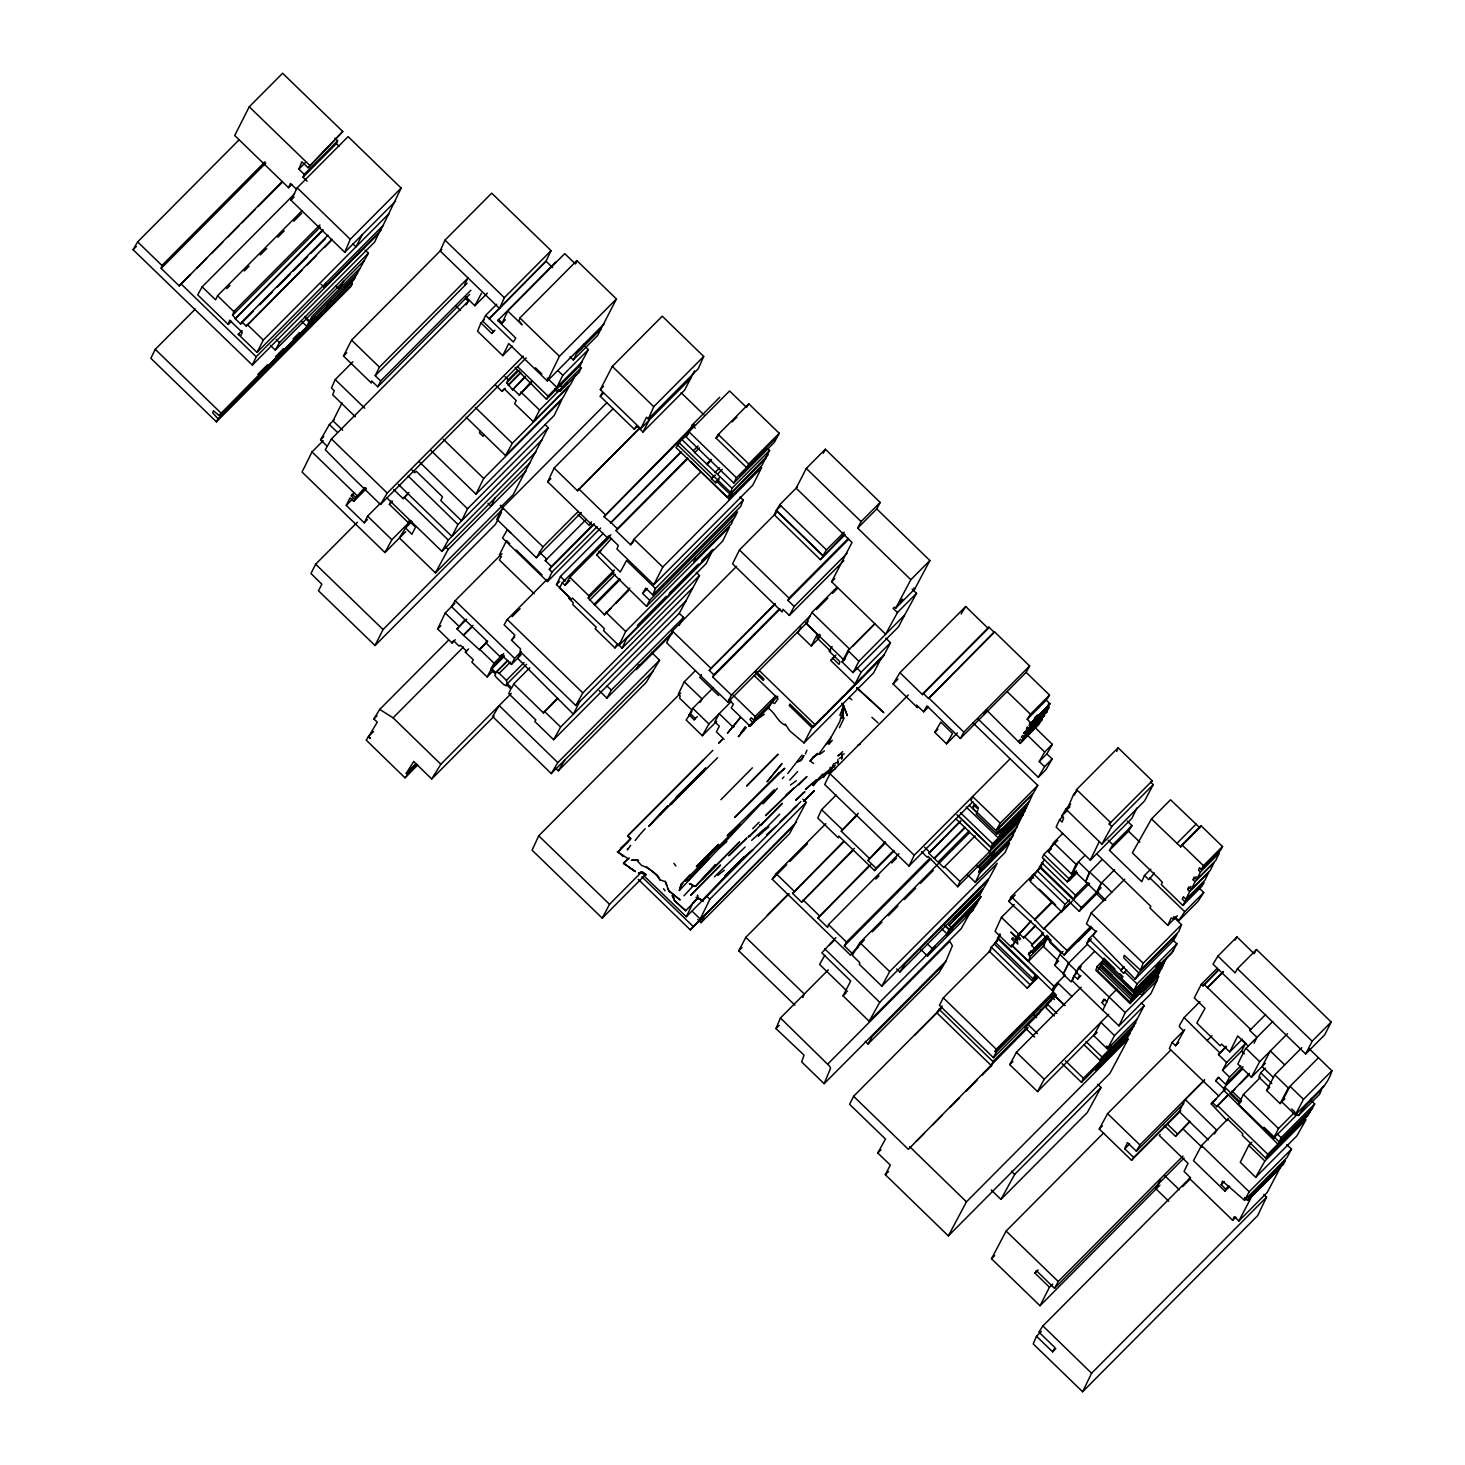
<?xml version="1.0" encoding="UTF-8"?>
<svg xmlns="http://www.w3.org/2000/svg" width="1465" height="1465" viewBox="0 0 1465 1465"><rect width="100%" height="100%" fill="white"/><g stroke="black" fill="none" stroke-linecap="round" stroke-linejoin="round"><path stroke-width="1.5" d="M1070.036 902.843L1043.648 928.902L1034.638 919.288L1052.273 901.543L1055.661 904.912M837.962 764.052L837.925 759.383M253.408 311.184L240.645 324.021L235.206 318.711L322.978 229.675M529.799 667.747L513.684 683.935L511.706 688.001L507.275 683.752L506.432 680.346L499.217 673.332L496.58 671.702L495.774 672.765L491.251 668.37L494.035 663.26L503.704 653.537M1026.599 1027.698L992.94 1061.557L991.457 1065.733L936.703 1012.7L942.123 1005.887M842.943 716.66L841.862 718.161L842.979 716.825L842.338 709.17M700.05 899.034L702.486 900.481L744.513 856.75L702.559 899.986L703.072 901.012L697.486 897.532M828.897 772.018L829.849 769.931L831.534 770.187L830.985 767.147L831.241 769.235L828.897 772.018L817.049 781.138L813.386 785.753L812.526 784.984L822.762 774.069M800.897 627.148L797.821 633.008L811.244 645.973L817.378 634.198L805.475 622.735M736.547 566.369L672.343 630.976L666.685 642.787L727.867 702.174L808.131 621.435M714.645 475.429L711.404 478.67L715.781 482.791L719.352 477.59M928.554 698.512L994.314 632.367L988.912 627.13L923.151 693.275L928.554 698.512L994.424 631.708L1029.62 665.971L1026.141 672.343L960.362 738.506L926.924 705.892L923.664 711.825L916.596 705.086L917.456 707.65L893.101 683.935L899.931 672.673L965.691 606.51L988.234 628.448L922.474 694.611L899.931 672.673M1030.334 922.089L1017.845 935.439L1020.464 938.772L1019.658 939.834L1016.985 937.27L1017.79 944.101L1015.117 941.537L1012.425 945.95L1028.412 961.26L1030.353 956.279L1028.54 954.502L1028.906 952.561L1029.712 953.275L1030.756 950.913L1032.514 952.543L1048.592 936.355M844.133 717.942L839.482 727.666M986.33 709.793L1020.226 743.451L1018.962 741.015L1020.373 739.331L1022.112 740.96L1023.193 738.671L1021.416 736.987L1022.808 735.302L1024.548 736.932L1025.592 734.588L1023.852 732.94L1028.137 730.76L1026.397 729.131L1027.111 727.006L1028.888 728.709L1030.005 726.494L1029.51 722.904L1030.444 723.82L1049.947 703.768L1046.285 700.16L1049.526 695.069L1026.141 672.343M1029.016 725.431L1048.061 706.258L1048.574 703.731L1049.489 704.647M627.624 848.601L627.35 849.901L630.664 845.323M709.738 857.666L688.092 880.282L684.759 880.85L740.283 824.465L727.208 835.673L774.271 789.745L679.394 890.464L681.353 883.981L690.143 874.697M610.868 608.396L604.477 614.824L588.271 598.196L588.802 595.742L614.384 570.013M842.467 755.629L841.716 759.053L841.844 754.42L844.334 753.871M841.533 715.103L839.775 721.677L831.351 736.767L819.173 753.559L812.782 757.442L810.09 760.976L813.551 763.448M679.394 890.464L681.353 883.981M190.487 274.578L179.206 285.913L161.168 268.37L161.937 265.476L264.982 161.791M633.741 541.556L630.554 544.779L616.142 530.751L616.454 529.597L687.524 458.051M1017.479 938.332L1011.29 947.104L995.083 931.392L1001.419 917.383L1014.165 904.564M1032.514 952.543L1034.345 948.221L1047.219 935.256M1103.676 1132.903L1006.125 1231.04L991.512 1258.746L1040.022 1305.755L1049.453 1287.259L1052.657 1284.036M1056.521 994.753L1047.274 1004.056L1046.175 1008.048L1054.342 1015.977M410.951 520.533L391.869 539.724L384.929 552.561L302.046 472.023L312.008 451.916L323.142 440.709M898.997 853.656L828.476 924.616L827.67 927.437L817.873 918.024L869.093 865.778M1111.001 1045.296L1109.811 1049.16L1106.606 1046.028M1098.475 1065.33L1095.49 1070.036L1127.116 1038.209L1144.22 1005.668L1141.198 1002.719M1256.512 949.521L1237.449 968.695L1235.087 972.87L1217.909 956.096L1236.954 936.922L1254.15 953.697L1256.512 949.521L1331.191 1022.002L1324.708 1034.821L1305.645 1053.994L1213.02 964.153L1217.909 956.096M728.691 699.538L733.416 704.152L731.273 707.87L750.172 726.201L752.607 722.172L749.915 719.553L751.234 717.74L753.907 720.304L755.116 716.513L775.791 695.71M1103.2 960.344L1097.065 966.534L1095.857 970.306L1130.046 1003.507L1157.68 975.708L1166.818 957.506M570.05 356.764L573.328 359.932L597.72 335.393L616.435 298.97L576.862 260.605L519.874 317.942L519.013 320.634L522.071 324.845L507.732 310.965L564.721 253.646L575.452 263.975M576.001 263.297L576.862 260.605M1130.925 999.46L1098.622 968.164L1097.779 970.929L1130.064 1002.152L1130.925 999.46L1160.481 969.738M1151.472 818.953L1180.698 846.88L1199.762 827.688L1170.535 799.762L1151.472 818.953L1132.372 852.85L1158.467 878.194L1162.441 882.406L1161.251 884.494L1182.841 905.443L1184.965 901.653L1182.328 899.18L1183.335 896.745L1185.972 899.235L1189.653 891.489L1187.767 889.585L1188.683 886.948L1191.301 889.438L1195.019 881.747L1193.151 879.842L1194.012 877.15L1196.649 879.641L1215.712 860.468L1219.466 852.85L1200.403 872.023L1196.649 879.641M294.648 193.783L202.152 286.847L197.702 294.868L228.247 324.461L229.639 320.157L242.256 332.409L240.791 335.705L238.227 334.221L257.016 352.351L383.006 225.592L401.154 188.088L348.102 136.611L297.212 187.813L290.931 200.174L344.769 252.291L395.66 201.09M740.063 476.345L767.697 448.528L769.583 450.433L732.024 488.211L730.632 492.515L678.643 442.247L691.736 427.505M680.456 441.386L676.024 447.558L728.764 498.759L761.928 465.394L769.583 450.433M1077.086 972.778L1073.9 975.965L1072.325 980.781L1118.949 1025.885L1150.776 993.856L1157.039 980.579L1158.54 976.496L1157.68 975.708M235.261 317.923L232.569 315.305L233.814 311.587L319.938 224.951M774.399 698.86L768.081 708.181C775.296 712.631 777.201 721.274 784.91 725.12L785.258 724.021L789.617 730.76L803.992 742.938L873.561 672.948L881.509 657.693M990.01 853.033L993.05 855.945L994.662 851.202M991.219 857.318L992.19 858.307L1010.667 839.701L1032.807 794.122L1000.009 827.102L996.804 834.043L976.184 814.082L977.796 810.639M441.771 249.361L351.545 340.118L343.488 356.032L371.341 383.006L371.616 380.918L377.805 386.797L380.662 380.973L375.223 375.663L379.435 367.166L468.031 278.02M467.189 279.375L464.552 284.778M1331.191 1022.002L1312.146 1041.194L1305.645 1053.994M831.351 736.767L829.41 742.114L825.601 744.733M520.881 372.202L508.483 384.672L512.512 389.873L525.276 376.395M465.119 619.548L457.007 628.943L463.325 635.096L479.403 649.691L487.644 641.066M613.176 408.643L554.136 468.031L547.69 481.82L592.757 525.624L593.435 524.305L607.664 537.966L608.433 535.915L618.34 545.548L616.948 548.99L653.811 584.736L752.735 485.226L761.69 467.536L662.766 567.065L653.811 584.736M695.49 557.194L693.806 561.809L731.548 523.829L733.232 519.233M874.697 623.742L847.997 650.606L842.082 661.942L852.996 672.618L898.539 626.8L904.454 615.465M955.125 916.412L954.374 918.463L982.191 890.464L988.49 879.879L905.37 963.494L899.84 972.027L896.708 968.988M967.285 874.623L975.342 882.406L979.627 873.195L978.657 872.206L979.975 868.635L992.501 856.036M1094.483 951.499L1078.57 967.504L1076.445 972.156L1079.577 975.58L1077.709 979.005L1073.9 975.965M1102.834 1010.301L1109.078 997.024L1117.044 989.022M1093.769 1035.645L1100.893 1022.295L1114.499 1035.59L1107.375 1048.94L1093.769 1035.645L1096.9 1032.495M1096.736 931.026L1088.77 939.028L1086.645 943.68L1121.476 976.331L1122.135 979.389L1133.8 990.651L1137.096 983.931L1125.413 972.595L1123.435 973.108L1120.725 970.489L1124.095 966.772M1158.54 976.496L1143.671 991.439L1142.169 995.541L1138.946 992.428M1228.146 1118.729L1201.52 1145.52L1193.499 1160.646L1224.96 1191.155L1225.711 1189.122L1221.206 1184.727L1222.524 1181.138L1244.536 1200.293L1286.856 1157.716L1291.489 1149.183L1286.709 1144.568M1070.64 804.267L1065.842 809.083L1101.881 844.133L1111.734 826.443L1109.133 824.026L1152.223 780.827L1118.106 747.754L1076.555 789.562L1074.449 795.129L1073.625 794.415L1076.83 791.192M1116.696 751.472L1118.106 747.754M995.944 830.637L1000.247 823.202L972.577 796.557L971.039 800.586L978.29 807.673L978.144 809.174L973.749 804.981L972.577 807.984L995.944 830.637L1033.503 792.858L1037.788 785.423L1010.136 758.797L914.252 855.249L908.978 866.035L824.703 784.526L829.977 773.74L908.282 694.978M1003.653 830.948L1005.008 827.432M1133.983 996.2L1132.262 998.104L1099.959 966.827L1101.863 962.12L1134.13 993.343L1133.123 995.76L1100.801 964.464L1111.953 974.957M1124.735 879.22L1091.205 912.951L1086.462 923.902L1095.582 931.117L1093.055 935.86L1135.137 979.133L1138.726 972.943L1123.71 957.78L1124.223 955.253L1140.466 970.178L1143.194 963.219L1181.523 924.671L1173.392 916.815M1181.523 924.671L1178.776 931.63L1140.466 970.178M1059.891 954.466L1054.617 965.252L1063.498 973.767L1068.772 962.981L1059.891 954.466L1063.004 951.353M1154.42 872.902L1148.871 879.678L1144.458 875.502L1150.812 869.111M690.693 428.549L692.084 425.106L719.718 397.29M611.583 538.388L596.658 554.96L613.579 572.101L612.809 573.236L646.541 606.4L649.691 600.247L642.586 593.453L645.699 588.088L652.804 594.9L655.386 588.509L743.249 500.114L740.045 497.001M743.249 500.114L740.667 506.487L652.804 594.9M1089.356 872.444L1085.583 881.765L1073.955 870.576L1078.496 861.841L1089.356 872.444L1101.936 859.79M307.101 181.202L303.035 177.228L304.262 174.353L298.86 169.116L301.863 161.791L308.071 167.743L342.773 131.52L282.617 73.25L249.251 106.799L234.693 135.513L288.568 187.703L291.755 184.498M321.036 284.265L324.223 287.341L326.017 282.928M239.088 139.853L137.637 241.89L133.095 249.709L252.346 365.06L256.192 356.728L378.556 233.613L383.006 225.592M580.634 349.512L584.096 343.982M1242.375 1069.23L1224.667 1087.048L1223.458 1089.997L1277.883 1144.11L1280.575 1140.557M484.128 319.755L480.959 322.941L477.553 331.236L502.733 355.647L512.237 346.088M1044.618 859.296L1039.857 866.346L1073.845 899.144L1089.575 883.322M1073.845 899.144L1075.457 895.243L1088.037 882.589M836.112 795.056L821.609 809.669L817.763 818.001L838.365 837.888L838.786 836.094L874.55 870.576L876.033 868.177L867.994 860.468L885.135 841.807M805.384 753.926L806.94 750.19M780.442 1017.992L775.956 1028.576L804.029 1055.111L801.648 1061.905L824.136 1083.697L830.6 1068.205L829.52 1066.099L780.442 1017.992L828.366 969.793M865.302 1041.34L868.031 1044.032L939.138 972.504L945.932 961.168L952.397 945.676L949.723 941.354L827.926 1063.883M344.769 252.291L350.263 239.271L401.154 188.088M554.631 388.921L557.707 391.887L558.421 389.763L560.161 391.411L561.992 387.071L581.056 367.898L579.316 366.268L588.344 349.641L585.158 346.527M581.056 367.898L579.224 372.22L560.161 391.411M780.808 505.865L776.157 510.534L774.326 514.874L820.308 559.612L845.122 534.67M997.573 940.731L991.256 947.104L989.424 951.444L1027.24 988.179L1038.319 977.027M1265.229 1068.205L1260.706 1072.765L1258.875 1077.105L1269.368 1087.305M1296.067 1113.235L1298.466 1115.543C1307.732 1099.501 1326.649 1089.96 1331.905 1070.769L1309.417 1048.958M1321.448 1089.923L1319.617 1094.263L1298.466 1115.543M802.765 997.555L804.267 994.021L745.813 937.325L789.177 893.705M921.412 851.641L927.235 857.263L928.187 856.476L957.707 886.728L959.941 881.436L1019.42 821.609M303.035 177.228L336.382 143.662L337.628 140.805L334.917 138.186M465.815 296.901L474.861 305.727L481.509 293.201M1041.304 1331.41L1036.487 1336.245L1033.21 1343.899L1082.598 1391.75L1257.593 1215.712L1266.547 1197.18L1263.801 1194.469M1170.718 1050.112L1107.577 1113.638L1099.263 1129.057L1131.548 1160.298L1133.69 1157.423L1124.735 1148.78L1127.427 1142.608L1136.382 1151.234L1183.738 1103.603M288.568 187.703L290.436 183.436L296.516 189.315M640.699 428.677L646.541 417.214L648.336 418.99L653.756 406.702L703.694 356.453L662.253 316.184L612.315 366.415L600.32 389.598L640.699 428.677L690.638 378.446L694.538 370.791M703.694 356.453L698.292 368.741L648.336 418.99M825.802 823.678L776.12 873.653L772.22 879.22L850.451 955.107L864.313 939.852M1102.138 963.128L1100.343 964.904L1133.416 996.768L1134.459 994.424M444.994 240.132L440.178 250.954L499.528 308.511L504.345 297.688L551.041 250.698L547.306 246.962L491.691 193.16L444.994 240.132L504.345 297.688M1184.764 1029.62L1172.073 1042.402L1169.345 1048.519L1218.825 1096.058M352.9 361.782L335.229 379.545L331.438 387.95L334.24 390.77L332.702 394.799L355.372 416.793M668.333 596.511L670.238 592.318M618.816 644.985L622.094 648.171L706.331 563.421L712.741 549.558L701.717 560.637M1264.039 1127.244L1279.238 1141.894L1281.143 1137.701L1314.691 1103.951L1311.102 1100.49M1224.722 1089.612L1211.225 1103.878L1227.029 1120.615L1227.67 1119.205L1242.833 1133.8L1242.228 1135.265L1265.705 1158.137L1267.793 1154.274L1310.095 1111.697L1314.691 1103.951M680.657 693.037L538.717 835.819L532.106 850.194L602.225 918.152L645.772 874.349M1057.748 840.452L1043.812 854.461L1042.311 857.703L1067.344 881.857L1076.647 872.517M1067.344 881.857L1068.846 878.615L1076.592 870.833M378.556 233.613L374.729 241.945L252.346 365.06M551.041 250.698L546.042 261.191L489.054 318.528L513.318 342.023L515.827 338.122L497.789 320.579L498.594 319.517L502.184 322.996L507.732 310.965M480.319 431.076L483.908 434.556L483.065 436.387L479.44 432.853L480.319 431.076L466.071 417.177M956.938 814.687L990.889 847.393L992.592 843.712L1025.189 810.914M978.657 872.206L1008.396 842.302L1009.367 843.291L1005.082 852.502L975.342 882.406M1062.748 816.463L1059.561 819.668L1056.137 827.047L1090.29 860.175L1131.841 818.386L1136.822 808.076M1065.073 904.399L1033.759 874.166L1030.316 881.545L1061.649 911.779L1065.073 904.399L1069.67 899.766M1096.974 854.077L1150.867 906.414L1149.879 907.97L1167.806 925.331L1171.231 917.951L1173.593 919.031L1175.186 916.852L1178.904 920.588L1197.967 901.415L1203.754 892.496L1200.201 889.108M1200 1001.602L1184.105 1017.589L1179.746 1024.896L1179.362 1026.764L1183.83 1031.085L1175.589 1045.735L1172.073 1042.402M1160.152 1134.533L1159.309 1135.522L1188.023 1163.338L1184.05 1171.396L1189.525 1176.761L1189.488 1178.483L1232.651 1220.308L1234.354 1216.628L1238.859 1221.004L1267.262 1192.437L1280.025 1168.136L1251.623 1196.704L1238.859 1221.004M622.094 648.171L626.599 638.52L710.836 553.752M302.065 210.704L217.553 295.729L215.611 299.867L202.152 286.847M839.848 715.341L843.639 705.965L841.826 703.09M1062.125 1063.627L1081.5 1082.397L1083.441 1078.258L1132.042 1029.364M195.248 309.115L155.253 349.348L150.84 358.284L216.435 421.865L218.029 418.825L212.663 412.8L213.432 410.749L219.036 415.547L353.431 280.364L368.356 253.244L365.096 250.094M681.28 452.026L611.07 522.657L603.965 516.706L694.392 424.52M776.322 512.878L739.44 549.961L732.573 563.787L782.109 611.931L783.024 609.294L789.342 615.447L794.195 606.473L787.914 600.394L788.994 598.105L848.29 538.442M954.429 919.599L955.51 917.31M981.129 892.753L948.826 925.532L979.133 895.042L982.191 890.464M1054.782 993.16L996.053 1052.236L993.453 1057.712L939.468 1005.32L943.295 997.848L990.908 949.943M1118.949 1025.885L1125.193 1012.608L1157.039 980.579M682.965 883.267L680.163 887.534M455.267 639.729L452.044 642.97L437.632 628.943L445.214 613.011L454.882 603.287M494.932 498.1L491.031 506.286L487.992 503.337M411.903 521.595L405.549 527.986L399.414 537.985L435.398 572.888L513.171 494.657L548.185 427.67L544.98 424.539M515.186 367.697L546.5 399.304L548.02 396.136L582.337 361.617M510.864 533.187L507.311 529.799L502.532 538.058L547.452 581.587L552.03 572.064L597.207 526.631M695.454 670.549L684.265 681.793L678.387 694.062L680.236 695.893L679.595 698.146L691.773 709.921M834.079 767.221L835.215 764.858M1001.584 829.245L1000.046 832.413L1028.064 804.23M1026.727 807.746L999.844 834.794L998.324 837.962L966.149 806.94M1055.148 993.984L1051.962 997.189L1050.716 1000.906M618.889 645.516L625.665 631.488L729.552 526.979L722.776 541.006L618.889 645.516L603.598 630.646L604.312 628.54L572.412 598.068L571.277 599.368L559.557 587.959L562.267 582.704L607.023 537.692M644.142 875.978L686.298 916.76L693.073 902.733L697.908 897.862M1021.16 817.983L991.42 847.905L989.681 851.531L955.967 818.917M1090.29 860.175L1099.263 841.643M1082.598 1391.75L1091.572 1373.218L1266.547 1197.18M1272.078 1173.923L1270.32 1177.53L1269.459 1176.761M1247.502 1200.421L1283.468 1164.309L1285.226 1160.683L1249.645 1196.704L1247.502 1200.421L1244.518 1197.546M502.733 355.647L508.721 343.597L547.324 380.992L559.429 356.306L616.435 298.97M569.61 597.317L556.499 584.608L560.436 576.478L603.36 533.297M979.133 895.042L980.909 896.745L979.407 899.071L948.899 929.744L946.939 933.809L942.032 929.066M920.093 948.771L927.528 956.059L972.705 910.607L979.407 899.071M1000.503 935.073L995.339 942.343L1033.081 978.95L1036.268 975.745M357.387 273.149L308.969 321.861L306.789 326.365L301.9 321.641M802.875 799.194L806.153 802.362L709.884 899.199L700.215 919.013L692.194 911.248M638.264 879.403L690.29 929.854L793.792 825.729L806.153 802.362M475.979 494.181L483.688 478.432L561.827 399.817L554.136 415.547L475.979 494.181L431.021 450.561M691.956 711.422L686.133 720.011L702.321 735.723L716.623 721.348M1087.396 944.229L1068.388 963.366L1063.114 974.152L1071.171 981.935L1076.482 971.222L1081.207 966.479M1146.949 977.411L1145.136 980.048L1171.817 953.202L1176.944 943.845L1173.447 940.585L1177.036 934.395L1138.726 972.943M638.923 664.579L636.396 669.67L672.417 633.429M548.185 427.67L467.555 508.794L461.585 520.844L440.8 500.591L442.448 496.781L416.243 471.236L414.741 472.701L411.866 469.899M606.876 402.71L502.55 507.659L496.781 519.269L536.373 557.707L581.33 512.494M579.609 701.68L573.401 714.188L517.713 658.463L521.046 651.815M503.905 656.705L491.013 669.67L495.536 674.065L494.859 675.383L496.342 677.398L503.557 684.411L506.121 685.895L506.322 684.54L510.809 688.861L508.74 693.641L535.805 719.956L534.743 721.403L553.624 739.733L679.247 613.359L699.483 575.544L696.278 572.412M1254.077 1043.172L1256.952 1037.367L1249.792 1030.426L1250.634 1029.437L1207.453 987.52L1223.33 971.551M308.071 167.743L342.773 131.52M342.041 402.912L333.013 420.876L342.627 430.234M357.405 522.181L315.653 564.208L310.965 573.511L321.861 584.205L318.491 590.78L375.022 645.516L495.5 524.323L501.506 512.347M367.422 519.617L364.236 522.822L346.271 505.407L350.043 497.862L353.669 501.396L366.397 488.596M364.236 522.822L367.569 516.156L380.296 503.356M405.549 527.986L411.94 534.285L415.511 527.18L409.083 520.826L408.149 522.529L389.342 504.326L391.009 500.993M496.727 304.244L485.647 315.396L482.754 321.165L493.504 331.566L491.746 333.416L480.959 322.941M375.022 645.516L383.043 629.547L503.52 508.355L500.316 505.242M512.896 388.848L519.251 395.074L531.649 381.065M588.344 349.641L562.816 375.333L556.792 387.309L547.232 378.062M573.328 359.932L576.441 353.724L600.833 329.185M748.78 403.809L746.564 407.398L729.552 390.972L688.953 431.809L686.279 437.138L733.782 483.084L774.399 442.247L779.252 433.274L748.78 403.809L718.271 434.482L716.055 438.072L746.564 467.591L748.743 463.947L779.252 433.274M604.477 614.824L629.785 588.051M733.782 483.084L736.474 477.755L777.073 436.918M727.867 702.174L731.438 695.069L810.09 615.941M922.474 694.611L923.151 693.275M988.234 628.448L988.912 627.13M964.593 827.56L934.066 858.27L928.81 853.308L960.014 821.261M1030.444 723.82L1049.947 703.768M941.61 1007.755L853.601 1096.296L849.59 1104.299L885.483 1139.056L877.755 1152.955L890.317 1165.133L885.318 1174.692L948.349 1235.911L1109.976 1073.296L1128.087 1039.198L1127.116 1038.209M1048.061 706.258L1049.068 707.32L1047.951 709.536L1028.888 728.709M1034.382 726.896L1052.328 744.367L1044.692 752.039L1039.216 761.562L1044.545 766.671L1038.3 777.329L977.814 718.766M1052.328 744.367L1046.852 753.889L1039.216 761.562M1028.119 1027.533L908.355 1149.329L853.601 1096.296M1014.293 941.537L1011.619 938.992L1012.755 937.692L1015.428 940.237L1016.106 938.058L1010.758 932.033L1016.472 937.032L1031.104 920.862M1033.081 978.95L1035.096 974.957L997.317 938.278M999.917 933.791L997.885 937.71L1051.962 990.303L1053.976 986.293L1065.311 974.884M1204.615 1079.815L1139.898 1144.934L1136.382 1151.234M542.197 439.72L457.959 524.488L451.898 536.391L398.352 484.402M802.124 755.061L787.785 773.483M1297.019 1114.645L1273.543 1138.25L1238.456 1104.207L1243.4 1094.52L1260.614 1077.196M1273.543 1138.25L1278.487 1128.563L1294.126 1112.814M831.589 581.733L852.007 542.471L796.154 488.193L806.281 468.434L825.344 449.242L880.172 502.422L876.766 508.941L857.703 528.114L910.827 579.719L895.701 608.176L894.694 607.133L893.064 608.323L897.459 612.517L885.611 634.18L831.589 581.733L834.775 578.547M1251.897 1142.206L1248.729 1145.392L1240.251 1162.258L1255.67 1177.329L1296.836 1135.906L1306.048 1119.626L1264.881 1161.049L1255.67 1177.329M257.016 352.351L263.315 340.063L389.324 213.304M501.964 553.66L455.194 600.705L451.513 606.675L486.563 640.663L485.867 642.842L500.334 656.924L501.506 654.837L511.413 664.469L514.581 658.334L521.027 651.833M823.312 453.198L825.344 449.242M1081.17 987.154L1016.435 1052.273L1009.733 1064.67L1037.531 1091.572L1096.699 1032.056M1090.949 926.319L1066.923 950.51L1064.396 955.253L1041.908 933.443L1042.366 932.564L1008.781 901.433L1011.271 896.635L1041.432 866.438M1085.089 855.212L1076.006 864.332L1071.501 873.982L1074.523 870.943M1101.277 883.12L1096.534 892.295L1085.73 881.82L1089.74 872.06L1101.277 883.12L1114.737 869.569M1217.177 968.347L1201.3 984.333L1194.286 997.885L1205.036 1008.305L1196.813 1023.01L1220.253 1045.809L1221.645 1044.124L1229.721 1051.925L1242.43 1039.125M1160.536 1179.764L1155.885 1188.793L1168.759 1201.19M362.313 234.638L355.958 246.871L352.735 243.739M885.831 638.154L890.482 642.695L861.127 672.234L855.011 684.009L830.765 660.495L835.819 655.111M803.992 742.938L811.94 727.684L789.305 705.599L789.836 704.006L813.386 726.988L882.956 656.998L890.482 642.695M1046.852 753.889L1052.181 758.998L1045.918 769.656L1038.3 777.329M852.996 672.618L858.893 661.283L904.674 615.007L916.522 593.325L912.127 589.15M857.703 528.114L861.109 521.595L880.172 502.422M794.909 1005.173L738.763 950.822L745.813 937.325M1229.721 1051.925L1237.742 1035.938L1248.217 1046.065M350.648 281.079L352.406 283.642L350.813 286.664L216.435 421.865M508.483 384.672L506.634 382.841L508.227 379.801L517.53 370.444M495.738 385.332L502.037 391.43L504.308 388.848L516.174 400.513L514.655 403.681L533.443 421.81L539.596 410.108L562.816 386.742M575.727 374.655L570.599 384.416L533.443 421.81M1144.458 875.502L1141.766 881.674L1109.463 850.378L1112.887 844.774L1131.951 825.601L1127.336 821.151M1109.463 850.378L1128.508 831.204L1131.951 825.601M848.748 651.009L844.005 660.019L806.208 623.357L811.885 612.462L836.826 587.373M697.761 919.489L701.039 922.675L705.159 914.893M793.792 825.729L789.672 833.512L701.039 922.675M948.349 1235.911L966.442 1201.813L1128.087 1039.198M1225.106 1089.868L1215.694 1080.804L1218.386 1077.251L1225.619 1084.32L1229.593 1077.123L1222.488 1070.311L1226.608 1062.528L1245.671 1043.355L1242.412 1040.187M1222.488 1070.311L1241.551 1051.138L1245.671 1043.355M1272.847 1021.38L1245.14 1049.251L1237.815 1063.956L1251.421 1077.269L1259.662 1061.704L1287.442 1033.741M1284.842 1098.823L1280.099 1103.603L1266.566 1090.436L1274.806 1074.87L1301.799 1047.695M1280.099 1103.603L1288.321 1088.037L1318.445 1057.748M1303.502 1099.336L1290.042 1086.316L1281.802 1101.881L1295.261 1114.902L1303.502 1099.336L1331.905 1070.769M895.701 608.176L914.746 589.003L929.89 560.527L876.766 508.941M731.438 695.069L712.649 676.94L713.803 674.779L779.618 608.579M568.695 598.251L573.2 602.646L572.87 604.66L596.218 627.24L595.138 628.668L614.952 647.933L617.113 643.922M731.621 701.131L708.913 723.985L702.321 735.723M881.838 986.183L889.658 971.588L997.171 863.434L989.333 878.048L881.838 986.183L859.314 964.318L859.845 962.725L852.612 955.638L853.253 953.385L859.9 942.636L938.516 863.544M1152.223 780.827L1150.684 782.218L1153.285 784.636L1144.531 800.952L1101.881 844.133M602.371 392.528L600.265 396.319L634.327 429.245L636.579 425.729L642.97 432.029L649.087 420.254M1310.095 1111.697L1308.025 1115.561L1265.705 1158.137M468.562 648.94L465.339 652.181L473.342 659.818L471.822 662.143L487.094 676.94L491.013 669.67M327.959 235.297L241.835 321.934L246.266 326.182L331.731 239.436M435.398 572.888L448.144 549.43L525.917 471.199M869.02 858.032L841.24 831.204L858.289 813.276M1104.518 1005.704L1102.01 1002.573L1103.859 999.148L1107.064 1001.877M1049.453 1287.259L1034.968 1273.103L1036.414 1270.649L1054.525 1288.339L1058.224 1281.509L1182.969 1156.032M1244.536 1200.293L1249.169 1191.759L1291.489 1149.183M960.362 738.506L963.86 732.115L1029.62 665.971M972.705 910.607L971.789 909.692L961.223 928.645L869.166 1021.251L843.034 995.852L850.707 980.964L821.847 952.873L835.819 937.618M1037.531 1091.572L1044.27 1079.247L1108.712 1014.421M1073.625 794.415L1066.758 810.017L1069.963 806.794M991.219 1189.965L1000.961 1199.396L1014.696 1174.381L1101.057 1087.506L1097.816 1084.375M1101.057 1087.506L1087.305 1112.539L1000.961 1199.396M553.624 739.733L560.637 727.025L686.243 600.668M505.535 455.578L512.311 443.309L569.5 385.789L562.725 398.041L505.535 455.578L483.908 434.556M599.148 690.583L606.895 698.109L611.344 690.088L683.587 617.406L679.247 613.359M679.137 625.427L683.587 617.406M801.227 760.372L803.937 755.482L800.751 760.445L797.528 761.837L800.751 760.445M386.614 497.606L441.954 551.408L448.272 540.036L536.153 451.641M547.178 579.298L507.238 619.494L504.088 624.786L514.819 635.114L511.56 640.205L520.588 648.977L519.965 651.302L575.8 705.526L582.832 692.89L699.483 575.544M813.386 726.988L884.366 654.47M851.495 952.744L844.353 945.877L846.477 942.087L929.817 858.252M869.166 1021.251L879.714 1002.316L935.274 946.427M868.031 1044.032L872.261 1036.451L943.35 964.922M981.532 862.757L979.407 866.548L1015.062 830.692M1043.007 863.178L1037.183 870.723L1079.265 911.358L1098.567 891.947M1019.072 933.425L1023.614 937.875L1035.59 925.276M1034.345 948.221L1031.561 945.456L1032.276 944.193L1043.538 932.857M1079.265 911.358L1081.371 907.568L1101.112 887.698M1212.178 1102.229L1216.719 1106.698L1228.402 1094.392M728.764 498.759L732.775 491.617M629.987 838.969L618.669 851.275L630.06 839.72L630.737 838.401L627.643 836.094L628.979 834.427L703.511 759.877M1204.34 1080.328L1185.222 1099.537L1179.252 1111.587L1208.314 1139.88M1203.754 892.496L1184.709 911.688L1178.904 920.588M415.877 763.65L406.263 773.3L413.716 761.489L431.717 778.977L494.163 716.147M1083.77 1044.508L1100.105 1060.367L1102.01 1057.016L1135.924 1022.881M270.402 345.392L275.274 350.117L279.522 342.609L368.356 253.244M469.166 300.362L331.438 438.932L325.303 449.773L351.71 476.583L380.46 504.473L526.21 357.863M466.255 304.866L468.306 301.241L465.266 298.311M240.645 324.021L241.835 321.934M353.669 501.396L354.896 499.382L351.307 495.903L352.278 494.273L355.812 497.679L364.95 487.589M701.424 674.651L699.849 677.434L718.637 695.564M1036.487 1336.245L1052.621 1351.829L1054.983 1347.653L1038.85 1332.088L1042.915 1325.935L1190.605 1177.366M713.4 687.561L692.762 708.346L689.905 713.327L695.271 718.491L694.135 719.791L688.77 714.627M700.197 702.266L702.101 698.952L684.265 681.793M824.795 955.308L819.576 964.464L847.411 991.439M326.988 446.074L320.579 439.848L329.387 424.52L334.185 419.704M1201.41 869.606L1203.443 865.669L1181.925 844.847L1200.989 825.674L1222.616 846.697L1220.473 850.414L1201.41 869.606L1199.524 867.701L1198.516 870.118L1200.403 872.023M1280.465 1167.239L1282.626 1163.521L1283.468 1164.309M591.494 521.888L589.37 525.532L578.034 514.545M1071.501 873.982L1048.354 851.751L1053.61 842.668L1062.674 833.53M343.707 281.28L339.147 289.099L335.961 285.986M934.817 732.372L940.805 722.099L952.525 733.489L946.573 743.835L934.817 732.372L937.911 729.259M1059.561 819.668L1062.143 822.085L1063.608 817.928L1061.777 816.097L1065.842 809.083M1039.765 723.472L1020.226 743.451M1130.046 1003.507L1131.969 1000.229M1201.3 984.333L1203.003 985.908L1218.257 969.885M380.46 504.473L387.236 493.082L523.353 356.123M830.747 651.229L817.287 638.209L819.613 634.29M562.267 582.704L564.996 585.396L569.848 577.265L609.806 537.069M511.303 693.385L440.837 764.254L431.717 778.977M630.554 544.779L633.997 539.175L701.003 471.748M557.799 762.624L499.18 705.581L492.625 716.55L551.261 773.575L557.799 762.624L659.58 660.221L651.449 652.31M555.089 767.66L558.293 770.791L646.175 682.379L659.58 660.221M1029.73 879.897L1041.56 866.548M797.473 486.856L779.746 504.693L776.358 510.351L823.055 555.583L826.443 549.924L844.188 532.088M1139.77 985.853L1141.473 983.015M835.599 768.466L828.311 773.63L830.856 770.553M1180.698 846.88L1181.925 844.847M1199.762 827.688L1200.989 825.674M1235.013 940.145L1236.954 936.922M961.132 614.036L965.691 606.51M1214.485 1133.947L1216.756 1130.193L1185.222 1099.537M536.373 557.707L542.984 546.885L578.309 511.358M558.293 770.791L565.179 759.584M373.575 731.493L368.447 736.565L370.26 738.342L368.777 736.327L377.274 722.153L373.831 718.967L379.728 709.408L448.583 640.15M368.447 736.565L366.232 740.155L404.963 777.805L417.781 764.931M404.963 777.805L416.793 764.565M1309.454 1102.01L1311.669 1098.42M833.64 765.719L831.937 768.447L833.438 763.961L837.87 762.093M1239.628 1102.98L1230.16 1093.806L1249.48 1073.351M927.528 956.059L932.253 948.569L977.43 903.136M1106.514 1055.056L1108.492 1051.925M740.283 717.667L727.464 733.214L740.228 717.905M690.418 461.493L727.244 497.184L768.191 454.736M1030.884 722.941L1027.221 719.333L1030.481 714.242L1049.526 695.069M996.053 1052.236L995.101 1051.247L996.347 1049.306L1053.481 991.823M1226.608 1062.528L1218.477 1054.599L1226.077 1046.266M745.227 726.658L740.741 732.921M992.19 858.307L994.955 854.04M179.206 285.913L282.159 181.55M452.044 642.97L453.546 640.644L459.094 646.157L460.376 645.131L466.657 651.211L465.339 652.181M602.225 918.152L609.532 904.29L641.78 871.84M980.909 896.745L949.283 929.359L944.486 924.708M219.036 415.547L355.189 277.654M832.138 646.523L829.098 651.138L839.921 661.667L839.06 664.378L832.743 658.206M820.308 559.612L844.554 533.956M513.684 683.935L543.442 712.887L557.359 698.42M852.886 850.579L801.593 902.165L792.583 893.394L843.822 841.148M801.593 902.165L854.443 848.327M934.066 858.27L943.79 867.555L975.177 835.856M992.959 846.367L995.266 842.998M899.125 1009.422L901.707 1005.649M692.121 884.494L689.392 883.67L695.271 886.343L715.671 864.496L701.918 879.751L739.569 841.881L695.6 886.325L692.762 886.325L683.99 895.774M1027.24 988.179L1037.769 976.532M1164.199 1125.34L1175.498 1136.327L1189.8 1121.219M842.137 713.693L843.236 712.173L843.034 710.104L842.21 710.635M717.575 757.753L648.574 826.26L667.894 805.713L649.398 825.546M357.79 254.525L360.427 250.9M393.646 489.456L403.113 498.649L408.973 492.387M552.03 572.064L549.302 569.372L551.426 566.516L593.38 524.323M693.549 903.099L697.761 897.532L697.541 895.097L697.541 898.485L685.712 910.772L674.376 900.481L672.142 895.481L674.193 898.21M690.29 929.854L796.484 822.176M1034.656 1037.055L1024.969 1027.661L1051.174 1000.449M1038.703 1013.853L1041.102 1009.77M554.777 263.242L555.583 262.18L497.789 320.579M1071.171 878.029L1068.992 880.831L1077.068 872.719M829.849 769.931L831.058 768.393L829.868 767.861M635.169 840.471L638.886 835.911M713.803 674.779L709.28 670.402L710.946 668.351L775.15 603.763M997.061 940.622L994.296 944.046L1032.898 981.422L1034.803 977.228M744.202 729.716L738.287 736.712L746.271 727.556M1080.071 939.065L1078.13 941.427L1091.865 927.62M554.136 468.031L577.54 490.757L639.564 428.073M810.09 760.976L816.554 754.548M768.869 826.828L758.394 835.837L779.71 814.174M943.79 867.555L944.632 866.566L959.941 881.436M1168.338 1123.289L1167.495 1124.278L1177.329 1133.764M774.71 791.485L762.899 803.772L777.347 788.408M688.092 880.282L705.379 861.64M748.505 726.31L753.614 721.879M828.805 744.385L832.285 740.374M761.086 824.942L782.328 803.369L748.45 837.229M786.027 794.836L793.902 788.133L765.572 815.639L791.375 790.587M703.218 899.62L703.072 901.012L696.003 897.386M782.347 778.648L783.94 776.871M680.785 793.444L671.263 804.248L704.427 770.279L694.996 779.252L704.152 771.268M638.703 835.892L645.168 828.677M798.718 784.837L806.959 776.542L792.492 789.781M758.394 835.837L765.298 828.256M797.619 771.579L789.763 780.094M659.47 815.309L667.527 806.684M986.165 711.221L983.821 713.693L986.916 710.58M712.887 750.336L628.998 834.629L627.643 836.094L630.792 838.841M629.144 857.886L623.504 863.251L627.698 859.039M751.655 840.342L763.924 829.337M720.927 799.689L752.387 767.825M133.095 249.709L136.318 246.468M161.168 268.37L265.824 163.073M196.914 268.095L206.583 258.389M211.418 253.518L222.68 242.183M227.514 237.33L238.795 225.976M242 222.753L254.892 209.788M258.115 206.547L282.269 182.246M298.86 169.116L305.214 162.725M304.262 174.353L337.628 140.805M290.931 200.174L294.117 196.969M226.764 288.642L229.968 285.419M244.307 270.988L249.105 266.172M260.257 254.947L266.648 248.519M277.801 237.293L284.192 230.884M293.751 221.252L301.735 213.231M232.569 315.305L320.286 227.057M228.247 324.461L231.433 321.238M235.206 318.711L322.923 230.463M259.781 304.757L272.545 291.92M277.325 287.122L290.088 274.285M293.275 271.062L307.632 256.631M310.818 253.427L325.175 238.978M238.227 334.221L242.11 330.596M246.266 326.182L302.083 270.036M306.881 265.22L316.44 255.588M324.424 247.567L332.39 239.546M324.223 287.341L381.211 230.005M275.274 350.117L364.089 260.77M359.548 268.589L311.899 316.513L309.738 321.091L304.885 316.385M257.858 374.417L267.454 364.767M275.457 356.728L283.441 348.67M293.055 339.019L299.446 332.573M310.653 321.311L315.451 316.495M326.64 305.214L331.438 300.398M344.238 287.525L349.036 282.69M218.029 418.825L352.406 283.642M343.488 356.032L346.711 352.79M375.223 375.663L467.06 283.276M320.579 439.848L323.783 436.643M380.662 380.973L470.888 290.198M377.805 386.797L469.624 294.41M474.861 305.727L487.387 293.128M485.647 315.396L489.237 318.857L546.042 261.191L552.58 267.582M491.746 333.416L494.914 330.229M502.184 322.996L505.352 319.809M351.307 495.903L354.493 492.716M346.271 505.407L352.625 498.997M355.812 497.679L365.371 488.065M354.896 499.382L366.03 488.175M506.634 382.841L519.031 370.37M389.342 504.326L392.51 501.14M502.037 391.43L505.132 388.317M508.08 385.625L520.46 373.172M403.113 498.649L407.911 493.833M512.512 389.873L524.909 377.421M519.251 395.074L531.63 382.621M547.324 380.992L604.312 323.655M384.929 552.561L405.768 531.612M546.5 399.304L580.799 364.785M564.062 385.496L567.23 382.292M600.32 389.598L603.543 386.357M441.954 551.408L529.817 463.013M600.265 396.319L603.47 393.114M547.69 481.82L550.895 478.616M634.327 429.245L637.513 426.04M437.632 628.943L440.837 625.702M577.54 490.757L639.766 428.146M642.97 432.029L684.521 390.221L690.638 378.446M457.007 628.943L466.676 619.219M373.831 718.967L377.018 715.744M463.325 635.096L472.994 625.372M464.094 634.821L472.151 626.727M551.426 566.516L545.255 560.619L585.579 520.057M379.728 709.408L393.078 717.832L463.526 646.962M549.302 569.372L594.46 523.939M603.965 516.706L678.954 441.258M682.141 438.053L688.532 431.626M678.643 442.247L689.594 431.223M682.214 439.482L688.532 433.127M685.29 436.515L688.513 433.274M479.403 649.691L487.442 641.578M512.072 616.747L520.075 608.707M547.452 581.587L600.687 528.041M610.356 523.005L680.547 452.374M556.499 584.608L559.667 581.404M732.024 488.211L694.776 452.575L693.366 450.689L698.054 445.983M607.664 537.966L610.868 534.762M616.142 530.751L687.946 458.527M694.776 452.575L699.464 447.851M564.996 585.396L569.793 580.58M511.56 640.205L514.764 637M596.658 554.96L601.437 550.144M716.055 438.072L719.278 434.849M732.115 421.92L736.932 417.085M491.251 668.37L504.143 655.423M487.094 676.94L493.54 670.457M496.58 671.702L507.842 660.367M495.774 672.765L507.036 661.429M706.533 464.039L711.221 459.314M499.217 673.332L510.498 661.997M706.881 464.716L711.569 459.992M511.413 664.469L521.101 654.745M406.867 773.612L416.481 763.943M506.432 680.346L524.14 662.528M588.271 598.196L613.835 572.467M714.975 472.572L719.663 467.848M589.717 600.137L615.282 574.408M507.275 683.752L526.594 664.304M711.404 478.67L715.396 475.154M717.575 474.129L722.282 469.404M594.112 604.312L619.695 578.583M715.781 482.791L719.004 479.549M594.607 605.265L620.171 579.554M615.666 603.58L628.448 590.706M727.244 497.184L765.939 458.252M642.586 593.453L647.384 588.637M649.691 600.247L737.554 511.853L734.405 518.006L646.541 606.4M543.442 712.887L557.945 698.311M614.952 647.933L619.768 643.098M637.403 625.354L666.264 596.328M669.468 593.105L698.311 564.08M575.8 705.526L692.451 588.161M606.895 698.109L672.71 631.891M551.261 773.575L653.042 671.19M709.28 670.402L775.095 604.184M787.914 600.394L848.821 539.12M712.649 676.94L780.058 609.11M794.195 606.473L847.081 553.257M789.342 615.447L843.84 560.637M694.135 719.791L697.303 716.605M816.518 609.477L827.743 598.178M832.559 593.343L837.376 588.49M817.287 638.209L820.327 635.132M811.244 645.973L819.155 638.007M753.907 720.304L777.769 696.296M752.607 722.172L770.114 704.573M750.172 726.201L769.253 706.991M830.765 660.495L833.841 657.4M910.827 579.719L929.89 560.527M852.831 646.065L874.66 624.108M899.473 602.335L902.641 599.13M842.082 661.942L845.232 658.774M897.459 612.517L916.522 593.325M811.94 727.684L824.575 714.957M827.743 711.77L843.565 695.875M846.715 692.689L862.537 676.775M867.28 672.014L879.934 659.287M777.677 774.143L734.697 817.488L784.837 768.283L777.677 774.143L779.398 772.623M893.101 683.935L897.899 679.101M752.662 828.714L759.108 822.231M748.78 836.497L756.325 829.721M686.298 916.76L800.824 801.538M923.664 711.825L928.48 706.991M772.22 879.22L786.65 864.716M789.855 861.493L807.49 843.748M841.24 831.204L857.373 814.98M767.239 915.204L788.152 894.163M792.583 893.394L843.877 841.789M738.763 950.822L741.986 947.58M946.573 743.835L957.414 732.921M867.994 860.468L885.739 842.613M817.873 918.024L870.759 864.808M876.033 868.177L893.778 850.341M874.55 870.576L893.906 851.11M1027.221 719.333L1046.285 700.16M1034.272 718.125L1037.458 714.92M875.759 879.073L878.963 875.85M891.782 862.94L896.58 858.105M1034.327 721.128L1039.106 716.348M1023.852 732.94L1049.068 707.32M1026.342 732.537L1047.2 711.587L1045.461 709.939M1025.592 734.588L1044.655 715.414L1024.548 736.932M1023.193 738.671L1042.256 719.498L1020.72 742.645M829.776 944.888L834.537 940.091M908.978 866.035L972.888 801.721M972.577 807.984L975.708 804.834M928.81 853.308L960.948 820.968M844.353 945.877L930.916 858.82M934.89 858.142L965.435 827.414M938.516 861.676L969.061 830.948M939.248 863.105L969.793 832.376M775.956 1028.576L779.16 1025.353M872.334 931.795L881.948 922.108M888.358 915.662L897.972 905.993M904.399 899.547L915.607 888.266M920.423 883.413L933.242 870.521M850.451 955.107L858.472 947.049M1044.545 766.671L1052.181 758.998M1000.247 823.202L1037.788 785.423M996.804 834.043L1029.602 801.062M843.034 995.852L846.202 992.647M990.889 847.393L1023.486 814.613M957.707 886.728L1017.168 826.901M993.05 855.945L1013.432 835.435M979.627 873.195L1009.367 843.291M899.84 972.027L982.942 888.431M1061.777 816.097L1066.557 811.262M946.39 935.238L952.744 928.847M965.435 916.083L970.196 911.285M1048.354 851.751L1051.376 848.711M824.136 1083.697L945.932 961.168M1008.781 901.433L1015.19 894.987M1029.62 880.483L1032.825 877.26M1111.734 826.443L1153.285 784.636M914.673 1035.224L941.977 1007.755M1016.472 937.032L1019.658 933.828M1016.106 938.058L1019.292 934.853M1034.62 920.13L1052.255 902.403M1023.614 937.875L1034.876 926.539M1043.648 928.902L1061.264 911.175M1061.649 911.779L1072.398 900.975M1031.561 945.456L1042.842 934.121M1028.54 954.502L1040.992 941.94M1043.043 939.926L1046.248 936.684M1030.353 956.279L1048.061 938.461M1028.412 961.26L1044.508 945.072M1064.249 954.979L1091.498 927.565M1054.617 965.252L1057.712 962.139M1176.761 843.565L1196.118 824.081M877.755 1152.955L880.959 1149.732M1086.645 943.68L1091.425 938.864M1051.962 990.303L1058.243 983.986M995.101 1051.247L1053.811 992.171M993.453 1057.712L1050.606 1000.192M1024.969 1027.661L1039.088 1013.469M916.357 1141.29L924.36 1133.232M932.363 1125.175L941.958 1115.524M949.961 1107.467L959.575 1097.816M965.966 1091.37L977.173 1080.108M981.971 1075.273L991.585 1065.604M1077.709 979.005L1080.895 975.8M885.318 1174.692L888.523 1171.469M1099.959 966.827L1103.09 963.659M1203.443 865.669L1222.506 846.495M1193.151 879.842L1196.319 876.656M1009.733 1064.67L1012.919 1061.447M1195.019 881.747L1214.082 862.574L1210.365 870.265L1191.301 889.438M1187.767 889.585L1190.953 886.38M1189.653 891.489L1208.717 872.316L1205.036 880.062L1185.972 899.235M1184.965 901.653L1204.029 882.479L1201.904 886.27L1182.841 905.443M1120.725 970.489L1123.911 967.285M1167.806 925.331L1177.347 915.735M1123.435 973.108L1126.622 969.903M1102.01 1002.573L1105.196 999.368M1135.137 979.133L1173.447 940.585M1137.096 983.931L1176.944 943.845M1155.867 967.193L1160.591 962.45M1133.8 990.651L1173.63 950.565M1165.115 960.344L1136.144 989.498L1135.283 992.19L1102.999 960.967L1103.841 958.202L1114.92 968.969M1134.13 993.343L1164.254 963.036M1133.123 995.76L1163.247 965.472M1133.416 996.768L1162.203 967.816M1130.064 1002.152L1159.602 972.43M1114.499 1035.59L1144.22 1005.668M1107.375 1048.94L1137.115 1019.017M1100.105 1060.367L1134.038 1026.233M1081.5 1082.397L1130.119 1033.503M1203.003 985.908L1218.88 969.922M1203.955 984.26L1207.581 987.795L1223.476 971.826M1175.589 1045.735L1178.757 1042.549M1099.263 1129.057L1102.431 1125.889M1219.722 1052.657L1207.178 1040.553L1211.958 1035.755M991.512 1258.746L994.717 1255.542M1124.735 1148.78L1129.478 1144.019M1218.477 1054.599L1226.406 1046.614M1249.792 1030.426L1265.668 1014.439M1133.69 1157.423L1179.472 1111.367M1131.548 1160.298L1180.808 1110.745M1215.694 1080.804L1218.88 1077.599M1229.593 1077.123L1240.708 1065.934M1034.968 1273.103L1038.172 1269.88M1225.619 1084.32L1243.089 1066.74M1175.498 1136.327L1189.525 1122.208M1211.225 1103.878L1215.913 1099.135M1216.719 1106.698L1227.688 1095.655M1230.16 1093.806L1234.958 1088.971M1239.756 1084.155L1249.334 1074.523M1251.421 1077.269L1265.321 1063.279M1054.525 1288.339L1184.05 1158.028M1238.456 1104.207L1241.588 1101.057M1040.022 1305.755L1159.969 1185.112M1266.566 1090.436L1269.734 1087.25M1182.585 1186.687L1190.459 1178.757M1052.621 1351.829L1055.825 1348.587M1221.206 1184.727L1224.337 1181.577M1295.261 1114.902L1323.664 1086.334M1225.711 1189.122L1228.842 1185.954M1224.96 1191.155L1229.666 1186.43M1279.238 1141.894L1312.786 1108.144M1232.651 1220.308L1235.801 1217.14M745.099 847.045L714.481 876.821M1047.2 711.587L1045.406 713.363L1044.38 712.228M780.003 822.286L797.125 805.384L793.114 809.211M561.754 383.958L560.253 385.441L561.992 387.071M779.966 822.213L786.156 816.206M812.544 783.226L805.42 789.543L816.152 779.801M776.267 826.04L766.598 834.757M829.282 773.154L830.985 771.561M545.255 560.619L546.793 559.227L539.303 551.994M1109.133 824.026L1110.671 822.616L1076.555 789.562M842.686 751.655L837.87 755.885L841.276 753.797M718.216 849.151L726.878 841.569M812.782 757.442L817.36 753.431M620.519 848.29L628.082 841.697M717.85 875.392L724.259 870.265M823.458 777.476L825.143 775.168M764.162 714.444L756.343 719.755M819.594 754.475L824.374 750.886M1207.178 1040.553L1184.105 1017.589M790.514 784.984L796.374 780.735M839.39 758.522L842.137 756.581L841.844 754.42M733.178 727.153L734.258 726.494M822.561 775.278L831.058 768.393L831.534 770.187M857.812 745.337L860.248 744.11M684.759 880.85L687.433 879.897M759.639 824.85L761.599 824.41M640.608 872.462L638.41 872.92L643.245 872.462L644.618 873.854L640.608 872.462L643.245 872.462L645.973 875.337L640.608 872.462L645.973 874.349M748.285 836.277L750.007 836.094M636.616 859.717L631.452 860.303L638.465 860.303L634.034 859.863L636.561 859.973L641.487 865.357C648.83 867.994 655.881 873.287 660.056 879.934L665.238 881.582L668.864 890.83L679.943 899.84L668.864 890.83M695.6 886.325L693.678 885.501M699.135 898.723L697.358 897.844M628.76 859.131L617.259 851.568L623.174 856.146L622.369 855.432M771.249 702.028L774.71 703.53L778.062 698.64L754.127 675.457M685.712 910.772L674.376 900.481M628.778 867.262L635.444 871.602L623.504 863.251L634.528 870.979M691.7 885.647L692.762 886.325M856.75 687.854L870.576 700.398M646.431 866.712L657.529 875.411L660.056 879.934M849.132 697.486L851.843 699.776M860.12 690.528L856.75 687.653L883.78 712.649L869.77 699.464M871.913 717.301L877.993 722.886M710.946 668.351L672.343 630.976M155.253 349.348L220.812 412.855M1051.962 997.189L1054.562 999.606M607.004 686.041L611.344 690.088M688.953 431.809L736.474 477.755M1097.065 966.534L1099.684 969.006M1006.125 1231.04L1058.224 1281.509M1024.31 936.611L1032.276 944.193M779.746 504.693L826.443 549.924M1184.709 911.688L1149.659 877.7M788.994 598.105L739.44 549.961M1241.551 1051.138L1244.389 1053.866M1075.457 895.243L1041.469 862.464M949.027 925.349L950.803 927.052M716.129 480.85L729.497 493.668M960.417 812.69L992.592 843.712M520.808 391.979L539.596 410.108M1088.77 939.028L1120.908 969.976M1122.959 985.579L1132.408 994.68M611.07 522.657L617.333 528.682M1001.419 917.383L1018.376 933.681M821.609 809.669L842.174 829.501M1164.95 1175.901L1179.435 1189.855M180.726 283.606L256.192 356.728M806.281 468.434L861.109 521.595M718.271 434.482L748.743 463.947M1108.273 840.324L1112.887 844.774M972.852 722.739L1010.136 758.797M677.233 444.628L712.173 478.396M1053.61 842.668L1076.006 864.332M1091.205 912.951L1143.194 963.219M1039.289 866.932L1081.371 907.568M548.02 396.136L517.511 366.616M969.244 805.256L977.301 813.02M996.621 831.681L999.844 834.794M1119.809 973.712L1123.087 976.862M1277.553 1134.221L1281.143 1137.701M1224.667 1087.048L1240.324 1102.156M976.935 865.705L979.975 868.635M1125.193 1012.608L1078.57 967.504M1060.752 952.891L1049.782 942.288L1051.083 940.42L1047.53 937.014L1043.281 946.298L1058.627 961.223M759.895 671.171L814.796 724.461M1071.904 996.475L1057.583 982.667L1052.181 993.178L1064.89 1005.448M829.977 773.74L914.252 855.249M598.8 551.243L620.318 572.064L626.544 560.491L655.386 588.509M1182.933 1128.837L1202.106 1147.351M605.814 612.169L625.665 631.488M509.765 543.716L506.542 540.585L499.437 554.85L501.286 556.7L499.364 559.978L534.139 593.673M516.211 549.961L542.032 574.921M247.2 324.479L263.315 340.063M996.347 1049.306L943.295 997.848M641.908 876.857L692.982 926.301M538.717 835.819L609.532 904.29M1128.508 831.204L1139.825 842.155M692.084 425.106L695.234 428.146M776.157 510.534L822.854 555.784M1312.146 1041.194L1237.449 968.695M653.756 406.702L612.315 366.415M680.785 438.529L693.366 450.689M559.429 356.306L519.874 317.942M1284.713 1064.909L1270.32 1050.954L1262.098 1066.52L1273.286 1077.379M558.019 370.682L562.816 375.333M535.403 367.752L541.867 374.014M1260.706 1072.765L1271.785 1083.532M1291.691 1108.968L1294.877 1112.063M1039.344 889.218L1052.163 901.634M958.22 815.767L991.42 847.905M1243.4 1094.52L1278.487 1128.563M1231.9 1091.04L1241.331 1100.16M350.263 239.271L297.212 187.813M1034.638 919.288L1011.271 896.635M633.997 539.175L662.766 567.065M1217.433 1105.434L1267.793 1154.274M1068.388 963.366L1076.482 971.222M1248.729 1145.392L1264.881 1161.049M475.393 407.49L512.311 443.309M924.616 847.264L929.469 851.989M1055.093 996.2L1064.744 1005.539M1201.52 1145.52L1249.169 1191.759M991.256 947.104L1029.858 984.48M1047.274 1004.056L1056.924 1013.395M1085.913 1041.432L1102.01 1057.016M379.435 367.166L351.545 340.118M443.272 439.244L483.688 478.432M732.958 726.951L719.205 713.638L714.828 721.787L719.352 726.182L716.403 731.877L724.131 739.367M502.55 507.659L542.984 546.885M305.746 318.729L308.969 321.861M569.848 577.265L588.802 595.742M1027.661 1024.108L1037.495 1033.667M1065.403 1060.752L1083.441 1078.258M560.436 576.478L565.234 581.129M692.762 708.346L708.913 723.985M1107.577 1113.638L1139.898 1144.934M927.363 943.826L932.253 948.569M1016.435 1052.273L1044.27 1079.247M276.262 339.441L279.522 342.609M137.637 241.89L161.937 265.476M445.104 546.482L448.144 549.43M331.438 438.932L387.236 493.082M312.008 451.916L357.002 495.591M367.569 516.156L391.869 539.724M445.214 613.011L458.673 626.031M544.467 711.386L560.637 727.025M1011.473 1171.231L1014.696 1174.381M706.606 896.031L709.884 899.199M315.653 564.208L383.043 629.547M909.692 1146.674L966.442 1201.813M1042.915 1325.935L1091.572 1373.218M1007.078 691.535L1030.481 714.242M681.133 392.73L703.969 414.888M1026.745 734.569L1044.692 752.039M928.663 697.871L963.86 732.115M811.885 612.462L849.7 649.196M1095.71 892.918L1103.749 900.737M856.476 667.692L861.127 672.234M1274.806 1074.87L1288.321 1088.037M455.743 305.874L460.559 310.543M309.408 165.069L249.251 106.799M1044.399 928.627L1066.923 950.51M578.931 489.072L605.045 514.416M756.032 671.355L763.924 679.009L763.32 680.474L755.446 672.82M1011.381 944.925L1053.976 986.293M733.196 695.179L755.116 716.513M944.119 925.093L948.899 929.744M1033.319 1014.476L1036.579 1017.644M335.229 379.545L364.748 408.222M419.301 461.841L467.555 508.794M408.131 475.997L457.959 524.488M938.919 1009.11L992.94 1061.557M404.175 497.221L448.272 540.036M329.387 424.52L337.408 432.322M859.9 942.636L889.658 971.588M776.12 873.653L794.122 891.141M828.476 924.616L846.477 942.087M507.238 619.494L582.832 692.89M824.722 948.807L879.714 1002.316M514.581 658.334L455.194 600.705M393.078 717.832L440.837 764.254M1111.789 892.24L1101.845 882.534L1097.102 891.727L1105.8 900.371M336.382 143.662L339.111 146.317M217.553 295.729L233.814 311.587M803.15 899.913L819.411 915.771M479.586 649.178L494.035 663.26M847.997 650.606L858.893 661.283M1246.056 1048.391L1259.662 1061.704M505.059 376.688L508.227 379.801M1043.812 854.461L1068.846 878.615M1031.909 876.253L1033.759 878.084M406.263 773.3L407.178 774.234M1009.715 838.712L1010.667 839.701M913.757 587.959L914.746 589.003M623.815 863.251L624.951 864.551M663.499 888.742L665.128 890.775M665.275 881.326L666.923 885.409M673.955 863.325L675.896 865.98M667.509 887.991L669.578 891.636M842.979 716.825L842.998 707.339M843.639 705.965L843.474 709.554L843.309 707.65M781.797 763.759L767.184 781.632L781.797 763.759M689.521 784.581L676.262 797.198L705.709 767.971L689.521 784.581M722.3 739.422L718.839 743.011L722.3 739.422M814.155 790.789L803.791 801.227L814.155 790.789M707.192 878.414L690.674 895.243L720.579 865.046L707.192 878.414M744.513 856.75L727.775 873.708L744.513 856.75M708.034 854.864L696.351 866.712L718.582 844.353L708.034 854.864M765.334 767.092L746.601 786.046L778.135 754.219L765.334 767.092M684.045 790.276L669.652 804.67L684.045 790.276M741.949 858.82L725.029 875.85L752.937 849.627L741.949 858.82M742.389 842.302L728.856 855.707L746.894 837.98L742.389 842.302M803.223 792.986L795.788 800.256L804.908 791.704L803.223 792.986M847.283 715.488L843.474 705.672L847.283 715.488"/></g></svg>
